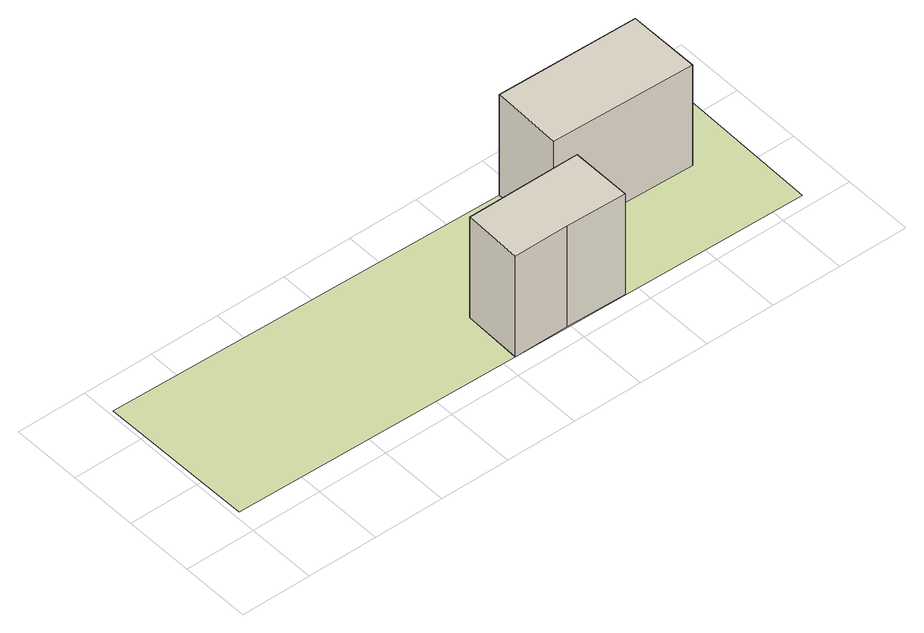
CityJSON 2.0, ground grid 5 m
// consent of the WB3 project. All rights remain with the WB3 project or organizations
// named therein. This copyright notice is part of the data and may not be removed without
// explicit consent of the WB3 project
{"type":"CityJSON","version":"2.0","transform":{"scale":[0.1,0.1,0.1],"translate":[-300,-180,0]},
"CityObjects":{
"building1":{"type":"Building","attributes":{"function":"2729","measuredHeight":8},"address":[{"country":"Germany","locality":"Waldbrücke","postcode":"1234"}],"geometry":[{"type":"Solid","lod":"1","boundaries":[[[[0,1,2,3,4,5]],[[6,7,0,5]],[[7,8,1,0]],[[8,9,2,1]],[[9,10,3,2]],[[10,11,4,3]],[[11,6,5,4]],[[11,10,9,8,7,6]]]]}]},
"building2":{"type":"Building","attributes":{"function":"Wohnhaus","measuredHeight":8},"address":[{"country":"Germany","locality":"Waldbrücke","postcode":"1234"}],"geometry":[{"type":"Solid","lod":"1","boundaries":[[[[12,13,14,15]],[[16,17,12,15]],[[17,18,13,12]],[[18,19,14,13]],[[19,16,15,14]],[[19,18,17,16]]]]}]},
"landuse1":{"type":"LandUse","attributes":{"description":"Flurstück zur Gruppe g_12529","class":"1000","function":"1010","usage":"1000"},"geometry":[{"type":"MultiSurface","lod":"1","boundaries":[[[20,3,21,22,23]]]}]}
},
"vertices":[
[291,55,0],[291,12,0],[248,13,0],[209,13,0],[210,55,0],[249,55,0],[249,55,80],[291,55,80],[291,12,80],[248,13,80],[209,13,80],[210,55,80],
[390,69,0],[288,72,0],[289,122,0],[390,120,0],[390,120,80],[390,69,80],[288,72,80],[289,122,80],
[4,17,0],[422,9,0],[424,119,0],[3,128,0]
]}
